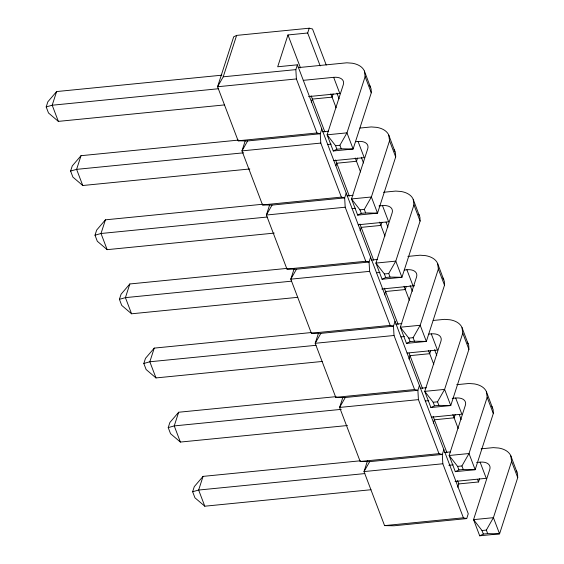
<?xml version="1.0" encoding="UTF-8"?>
<svg xmlns="http://www.w3.org/2000/svg" width="564" height="564" viewBox="0 0 564 564"><rect width="100%" height="100%" fill="white"/><g stroke="black" fill="none" stroke-linecap="round" stroke-linejoin="round"><path stroke-width="0.85" d="M364.4 71.057L371.119 88.978L371.281 92.799L353.12 149.009L341.241 148.804L339.895 145.265L346.973 132.85L365.127 76.633L364.4 71.057A29.434 17.117 -20.8 0 0 352.288 63.217L346.853 62.801L298.144 67.624M388.808 135.191L395.526 153.112L395.688 156.933L377.527 213.143L365.648 212.938L364.302 209.406L371.38 196.984L389.534 140.774L388.808 135.191A29.434 17.117 -20.8 0 0 376.696 127.358L371.26 126.935L359.952 128.056M413.215 199.332L419.933 217.253L420.095 221.074L401.935 277.284L390.055 277.079L388.709 273.54L395.787 261.125L413.941 204.908L413.215 199.332A29.434 17.117 -20.8 0 0 401.11 191.492L395.667 191.076L383.492 192.282M437.622 263.466L444.34 281.387L444.502 285.208L426.342 341.417L414.462 341.213L413.116 337.681L420.194 325.259L438.348 269.049L437.622 263.466A29.434 17.117 -20.8 0 0 425.517 255.633L420.074 255.21L407.899 256.416M462.029 327.606L468.747 345.528L468.91 349.349L450.756 405.558L438.87 405.354L437.523 401.815L444.601 389.4L462.762 333.183L462.029 327.606A29.434 17.117 -20.8 0 0 449.924 319.767L444.481 319.351L433.173 320.465M486.436 391.74L493.155 409.661L493.317 413.482L475.163 469.692L463.277 469.488L461.93 465.956L469.008 453.534L487.169 397.324L486.436 391.74A29.434 17.117 -20.8 0 0 474.331 383.908L468.888 383.485L456.713 384.69M510.843 455.881L517.562 473.802L517.724 477.623L499.57 533.833L487.684 533.629L486.337 530.089L493.415 517.674L511.576 461.458L510.843 455.881A29.434 17.117 -20.8 0 0 498.738 448.042L493.296 447.626L481.12 448.831M224.542 104.911L58.353 121.38L48.497 112.983L46.192 106.92L47.848 101.795L56.611 91.558L221.927 75.174M56.611 91.558L52.198 105.221L58.353 121.38M249.824 168.967L82.76 185.514L72.904 177.117L70.599 171.061L72.255 165.936L81.019 155.692L238.466 140.091M81.019 155.692L76.605 169.355L82.76 185.514M274.231 233.101L107.167 249.655L97.311 241.258L95.006 235.195L96.663 230.07L105.426 219.833L262.873 204.231M105.426 219.833L101.012 233.496L107.167 249.655M297.764 297.327L131.574 313.788L121.718 305.392L119.413 299.336L121.07 294.211L129.833 283.967L287.28 268.365M129.833 283.967L125.419 297.63L131.574 313.788M321.804 128.952L320.253 133.76L247.638 140.951L238.128 140.788L217.57 86.75L223.231 76.817L236.612 35.398L309.227 28.2L312.526 28.983L326.232 65.008M322.171 361.461L155.981 377.929L146.125 369.533L143.82 363.47L145.477 358.344L154.247 348.108L311.688 332.506M154.247 348.108L149.834 361.771L155.981 377.929M245.199 140.894L241.977 150.884L262.535 204.922L272.045 205.092L344.66 197.893L346.211 193.092M309.227 28.2L307.676 33.001L287.964 34.954L277.692 66.771L297.397 64.818L468.254 513.776L466.703 518.584L394.081 525.775L384.577 525.613L364.013 471.574L367.509 460.746M347.452 425.517L180.388 442.063L170.532 433.667L168.227 427.611L169.884 422.485L178.654 412.242L336.095 396.64M178.654 412.242L174.241 425.905L180.388 442.063M466.703 518.584L463.396 517.801L442.832 463.763L442.289 454.443L438.989 453.66L418.425 399.629L417.882 390.309L414.582 389.527L394.017 335.488L393.475 326.168L390.175 325.386L369.61 271.354L369.067 262.034L365.768 261.252L345.203 207.214L344.66 197.893L341.361 197.111L320.796 143.08L320.253 133.76L316.954 132.977L296.389 78.939L295.846 69.619L297.397 64.818M269.606 205.035L266.384 215.025L286.949 269.063L296.452 269.225L369.067 262.034L370.618 257.226M311.293 102.444L312.371 99.095L332.083 97.142L333.112 93.941M370.985 489.735L204.795 506.204L194.947 497.808L192.634 491.745L194.291 486.619L203.061 476.383L360.502 460.781M203.061 476.383L198.648 490.046L204.795 506.204M294.288 268.337L290.791 279.159L311.356 333.197L320.86 333.366L393.475 326.168L395.026 321.367M335.975 165.745L336.786 163.229L356.49 161.276L357.52 158.075M318.427 333.31L315.198 343.3L335.763 397.338L345.267 397.5L417.882 390.309L419.433 385.501M360.107 230.718L361.193 227.37L380.897 225.417L381.927 222.216M342.834 397.444L339.606 407.434L360.17 461.472L369.674 461.641L442.289 454.443L443.847 449.642M384.514 294.852L385.6 291.503L405.304 289.551L406.341 286.35M408.921 358.993L410.007 355.644L429.712 353.691L430.748 350.491M433.328 423.127L434.414 419.778L454.119 417.825L455.155 414.625M457.742 487.268L458.821 483.919L457.566 480.627M458.821 483.919L478.526 481.966L479.562 478.765M247.638 140.951L241.977 150.884L320.796 143.08M272.045 205.092L266.384 215.025L345.203 207.214M296.452 269.225L290.791 279.159L369.61 271.354M320.86 333.366L315.198 343.3L394.017 335.488M345.267 397.5L339.606 407.434L418.425 399.629M369.674 461.641L364.013 471.574L442.832 463.763M236.612 35.398L233.7 36.787L217.57 86.75L296.389 78.939M303.27 80.342L333.662 77.331A13.282 7.727 -20.8 0 1 343.314 84.642L327.113 134.817L333.261 150.976L336.891 149.234L341.241 148.804M355.468 141.726L358.069 141.472A13.282 7.727 -20.8 0 1 367.728 148.776L351.52 198.951L357.668 215.117L361.298 213.368L365.648 212.938M379.008 205.952L382.477 205.606A13.282 7.727 -20.8 0 1 392.135 212.917L375.927 263.092L382.075 279.25L385.705 277.509L390.055 277.079M404.282 270.001L406.884 269.747A13.282 7.727 -20.8 0 1 416.542 277.051L400.334 327.226L406.482 343.391L410.12 341.643L414.462 341.213M428.689 334.142L431.291 333.881A13.282 7.727 -20.8 0 1 440.949 341.192L424.741 391.367L430.889 407.525L434.527 405.784L438.87 405.354M452.229 398.36L455.698 398.022A13.282 7.727 -20.8 0 1 465.356 405.326L449.148 455.5L455.303 471.666L458.934 469.918L463.277 469.488M476.636 462.501L480.105 462.156A13.282 7.727 -20.8 0 1 489.764 469.467L473.556 519.641L479.71 535.8L483.341 534.059L487.684 533.629M46.192 106.92L52.198 105.221L218.388 88.752M70.599 171.061L76.605 169.355L243.669 152.802M95.006 235.195L101.012 233.496L267.202 217.027M119.413 299.336L125.419 297.63L291.616 281.168M143.82 363.47L149.834 361.771L316.023 345.302M168.227 427.611L174.241 425.905L341.305 409.351M192.634 491.745L198.648 490.046L364.837 473.577M223.231 76.817L295.846 69.619M308.557 96.592L339.81 93.49L333.662 77.331M322.552 131.764L328.636 131.158M238.128 140.788L316.954 132.977M327.677 144.483L331.153 144.137M333.261 150.976L353.12 149.009L346.973 132.85L327.113 134.817L335.545 145.695L339.895 145.265M333.832 160.641L364.217 157.631L358.069 141.472M346.959 195.898L353.043 195.299M262.535 204.922L341.361 197.111M352.084 208.617L355.56 208.271M357.668 215.117L377.527 213.143L371.38 196.984L351.52 198.951L359.959 209.836L364.302 209.406M358.239 224.775L388.631 221.765L382.477 205.606M371.366 260.039L377.457 259.433M286.949 269.063L365.768 261.252M376.498 272.757L379.967 272.412M382.075 279.25L401.935 277.284L395.787 261.125L375.927 263.092L384.366 273.97L388.709 273.54M381.779 289.001L413.038 285.906A13.282 7.727 -20.8 0 1 414.632 285.814M395.773 324.173L401.864 323.574M311.356 333.197L390.175 325.386M400.905 336.891L404.374 336.546M406.482 343.391L426.342 341.417L420.194 325.259L400.334 327.226L408.773 338.111L413.116 337.681M407.053 353.05L437.445 350.04L431.291 333.881M420.18 388.314L426.271 387.708M335.763 397.338L414.582 389.527M425.312 401.032L428.781 400.687M430.889 407.525L450.756 405.558L444.601 389.4L424.741 391.367L433.18 402.245L437.523 401.815M431.46 417.191L461.853 414.18L455.698 398.022M444.587 452.448L450.678 451.849M360.17 461.472L438.989 453.66M448.852 465.251L453.188 464.821M455.303 471.666L475.163 469.692L469.008 453.534L449.148 455.5L457.587 466.386L461.93 465.956M455 481.416L486.26 478.314L480.105 462.156M384.577 525.613L463.396 517.801M479.71 535.8L499.57 533.833L493.415 517.674L473.556 519.641L481.994 530.52L486.337 530.089M365.127 76.633L371.281 92.799M389.534 140.774L395.688 156.933M413.941 204.908L420.095 221.074M438.348 269.049L444.502 285.208M462.762 333.183L468.91 349.349M487.169 397.324L493.317 413.482M511.576 461.458L517.724 477.623M406.884 269.747L413.038 285.906M336.934 93.116L339.112 98.848M361.341 157.257L363.519 162.989M386.058 222.209L387.926 227.123M410.155 285.532L412.34 291.264M434.562 349.666L436.748 355.398M459.279 414.625L461.155 419.538M307.676 33.001L320.19 65.896M330.828 93.85L336.151 107.83M355.235 157.99L360.558 171.971M379.642 222.124L384.965 236.104M404.05 286.265L409.372 300.245M428.457 350.399L433.779 364.379M452.864 414.54L458.187 428.52M477.588 479.499L478.526 481.966M335.545 145.695L336.891 149.234M359.959 209.836L361.298 213.368M384.366 273.97L385.705 277.509M408.773 338.111L410.12 341.643M433.18 402.245L434.527 405.784M457.587 466.386L458.934 469.918M481.994 530.52L483.341 534.059M287.964 34.954L300.485 67.849M311.124 95.802L324.892 131.983M335.531 159.943L349.299 196.124M359.938 224.077L373.706 260.258M384.345 288.218L398.113 324.399M409.069 353.177L422.521 388.533M433.159 416.493L446.928 452.673M369.66 85.58A29.434 17.117 -20.8 0 1 370.548 87.216M394.067 149.721A29.434 17.117 -20.8 0 1 394.955 151.356M418.805 214.383A29.434 17.117 -20.8 0 1 419.362 215.49M442.881 277.996A29.434 17.117 -20.8 0 1 443.769 279.631M467.288 342.129A29.434 17.117 -20.8 0 1 468.176 343.765M491.695 406.27A29.434 17.117 -20.8 0 1 492.591 407.906M516.434 470.933A29.434 17.117 -20.8 0 1 516.998 472.04"/></g></svg>
